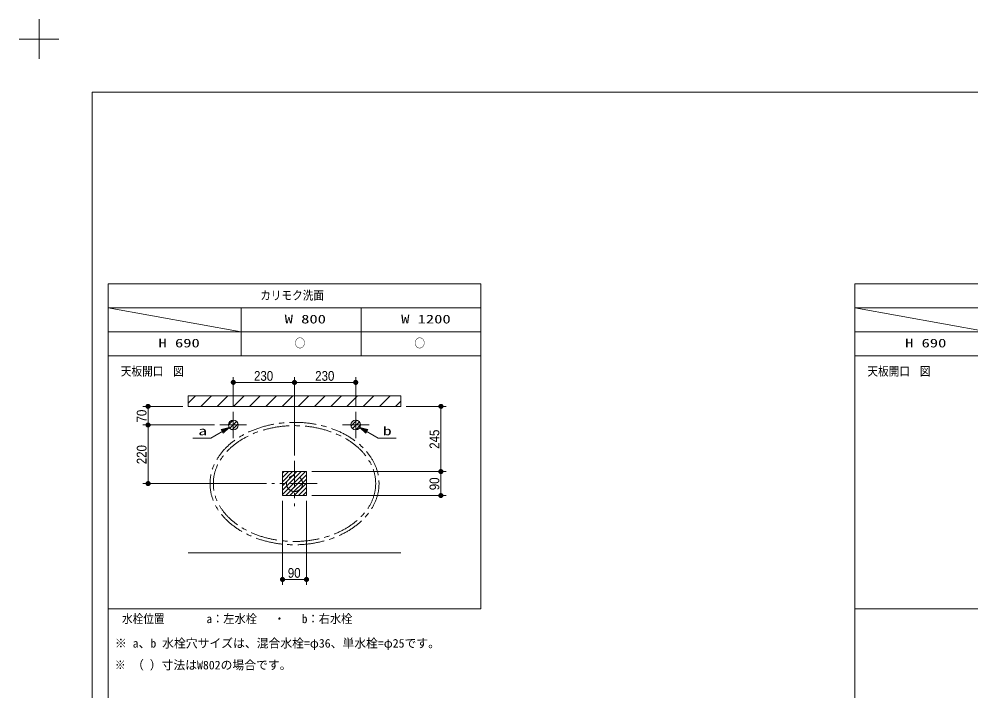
# Model space of a CAD drawing. Units: millimetres, scale not verified. Extents: x -6062 to 6062, y -3045 to 3045.
# Drawn here: x -6062 to -2486, y 521 to 3045 of the extents above; entities that cross this region are included whole.
import ezdxf
from ezdxf.enums import TextEntityAlignment as Align

# ---------------------------------------------------------------- set-up
doc = ezdxf.new("R2010")
doc.units = ezdxf.units.MM
doc.header["$LTSCALE"] = 20
doc.linetypes.add('CHAIN1', pattern=[8, 5, -1, 1, -1])
for name, color, linetype, lineweight in [('0-0_1図面枠', 7, 'Continuous', 9), ('0-1_2寸法-1', 7, 'Continuous', 9), ('0-2_0', 7, 'Continuous', 9), ('0-6_2寸法-3', 7, 'Continuous', 9), ('0-7_3一般', 7, 'Continuous', 9)]:
    doc.layers.add(name, color=color, linetype=linetype, lineweight=lineweight)
doc.styles.add('ＭＳ ゴシック', font='')
doc.styles.add('ＭＳ Ｐゴシック', font='')
doc.styles.get('ＭＳ ゴシック').set_extended_font_data('MS Gothic')
doc.styles.get('ＭＳ Ｐゴシック').set_extended_font_data('MS PGothic')

# ---------------------------------------------------------------- blocks, each defined once
blk = doc.blocks.new('グループ')
at = {"layer": '0-0_1図面枠'}
for p, q in [((-84000, 57900), (-84000, 60900)), ((-85500, 59400), (-82500, 59400))]:
    blk.add_line(p, q, dxfattribs=at)
blk = doc.blocks.new('グループ-2')
at = {"layer": '0-0_1図面枠'}
blk.add_lwpolyline([(-80000, 55400), (80000, 55400), (80000, -55400), (-80000, -55400)], close=True, dxfattribs=at)
blk = doc.blocks.new('図面枠')
at = {"layer": '0-0_1図面枠'}
for name in ['グループ', 'グループ-2']:
    blk.add_blockref(name, (0, 0), dxfattribs=at)
blk = doc.blocks.new('グループ-4')
at = {"layer": '0-0_1図面枠'}
for p, q in [((-78800, 41000), (-78800, -48600)), ((-22700, 41000), (-22700, -48600)), ((-50800, 39200), (-78800, 39200)), ((-78800, 39200), (-68800, 37400)), ((-68800, 35600), (-68800, 39200)), ((-59800, 35600), (-59800, 39200)), ((5300, 39200), (-22700, 39200)), ((-22700, 39200), (-12700, 37400)), ((-78800, 37400), (-50800, 37400)), ((-22700, 37400), (5300, 37400))]:
    blk.add_line(p, q, dxfattribs=at)
for points in [[(-78800, 41000), (-50800, 41000), (-50800, 35600), (-78800, 35600)], [(-22700, 41000), (5300, 41000), (5300, 35600), (-22700, 35600)], [(-78800, 35600), (-50800, 35600), (-50800, 16600), (-78800, 16600)], [(-22700, 35600), (5300, 35600), (5300, 16600), (-22700, 16600)]]:
    blk.add_lwpolyline(points, close=True, dxfattribs=at)
blk = doc.blocks.new('_Dot')
at = {"layer": '0-2_0'}
for p, q in [((-10, 0), (-20, 0)), ((9.78, 2), (-9.78, 2)), ((7.99, 6), (-7.99, 6)), ((9.16, -3.98), (-9.16, -3.98)), ((6, -7.98), (-6, -7.98))]:
    blk.add_line(p, q, dxfattribs=at)
for points in [[(10, 0), (9.92, 1.25), (9.69, 2.49), (9.3, 3.68), (8.76, 4.82), (8.09, 5.88), (7.29, 6.85), (6.37, 7.71), (5.36, 8.44), (4.26, 9.05), (3.09, 9.51), (1.87, 9.82), (0.63, 9.98), (-0.63, 9.98), (-1.87, 9.82), (-3.09, 9.51), (-4.26, 9.05), (-5.36, 8.44), (-6.37, 7.71), (-7.29, 6.85), (-8.09, 5.88), (-8.76, 4.82), (-9.3, 3.68), (-9.69, 2.49), (-9.92, 1.25), (-10, 0), (0, 0)], [(-10, 0), (-9.92, -1.25), (-9.69, -2.49), (-9.3, -3.68), (-8.76, -4.82), (-8.09, -5.88), (-7.29, -6.85), (-6.37, -7.71), (-5.36, -8.44), (-4.26, -9.05), (-3.09, -9.51), (-1.87, -9.82), (-0.63, -9.98), (0.63, -9.98), (1.87, -9.82), (3.09, -9.51), (4.26, -9.05), (5.36, -8.44), (6.37, -7.71), (7.29, -6.85), (8.09, -5.88), (8.76, -4.82), (9.3, -3.68), (9.69, -2.49), (9.92, -1.25), (10, 0), (0, 0)]]:
    blk.add_lwpolyline(points, close=True, dxfattribs=at)

msp = doc.modelspace()

# ---------------------------------------------------------------- linework, layer by layer
at = {"layer": '0-1_2寸法-1'}
for p, q in [((-5257.5, 1590), (-5257.5, 1700)), ((-5027.5, 1405), (-5027.5, 1700)), ((-5027.5, 1405), (-5027.5, 1700)), ((-4797.5, 1590), (-4797.5, 1700)), ((-5042.51, 1680), (-5242.49, 1680)), ((-5012.49, 1680), (-4812.51, 1680)), ((-5447.5, 1590), (-5597.5, 1590)), ((-5577.5, 1535.01), (-5577.5, 1574.99)), ((-4607.5, 1590), (-4457.5, 1590)), ((-4477.5, 1360.01), (-4477.5, 1574.99)), ((-5327.5, 1520), (-5597.5, 1520)), ((-5327.5, 1520), (-5597.5, 1520)), ((-5577.5, 1504.99), (-5577.5, 1315.01)), ((-4962.5, 1345), (-4457.5, 1345)), ((-4962.5, 1345), (-4457.5, 1345)), ((-4477.5, 1270.01), (-4477.5, 1329.99)), ((-5132.5, 1300), (-5597.5, 1300)), ((-4962.5, 1255), (-4457.5, 1255)), ((-5072.5, 1235), (-5072.5, 920)), ((-4982.5, 1235), (-4982.5, 920)), ((-4997.51, 940), (-5057.49, 940))]:
    msp.add_line(p, q, dxfattribs=at)
at = {"layer": '0-6_2寸法-3'}
for p, q in [((-5281.06, 1503.03), (-5302.84, 1503.03)), ((-5277.06, 1507.03), (-5287.91, 1507.03)), ((-4767.53, 1507.42), (-4778.2, 1507.42)), ((-4751.8, 1503.42), (-4774.06, 1503.42)), ((-5285.06, 1499.03), (-5300.83, 1499.03)), ((-5289.06, 1495.03), (-5298.52, 1495.03)), ((-5293.06, 1491.03), (-5296.21, 1491.03)), ((-4754.02, 1499.42), (-4769.92, 1499.42)), ((-4756.23, 1495.42), (-4765.77, 1495.42)), ((-4758.45, 1491.42), (-4761.63, 1491.42))]:
    msp.add_line(p, q, dxfattribs=at)
for points in [[(-5273.09, 1511), (-5342.36, 1471.01), (-5409, 1471.01)], [(-4781.91, 1511), (-4712.64, 1471.01), (-4646, 1471.01)]]:
    msp.add_lwpolyline(points, dxfattribs=at)
for points in [[(-5303.1, 1502.96), (-5273.09, 1511), (-5295.06, 1489.03)], [(-5303.1, 1502.96), (-5273.09, 1511), (-5295.06, 1489.03)], [(-4759.56, 1489.42), (-4781.91, 1511), (-4751.76, 1503.48)], [(-4759.56, 1489.42), (-4781.91, 1511), (-4751.76, 1503.48)]]:
    msp.add_lwpolyline(points, close=True, dxfattribs=at)
at = {"layer": '0-7_3一般'}
for p, q in [((-5427.5, 1602.56), (-5400.06, 1630)), ((-5379.1, 1590), (-5339.1, 1630)), ((-5318.14, 1590), (-5278.14, 1630)), ((-5257.18, 1590), (-5217.18, 1630)), ((-5196.22, 1590), (-5156.22, 1630)), ((-5135.26, 1590), (-5095.26, 1630)), ((-5074.3, 1590), (-5034.3, 1630)), ((-5013.34, 1590), (-4973.34, 1630)), ((-4952.38, 1590), (-4912.38, 1630)), ((-4891.42, 1590), (-4851.42, 1630)), ((-4830.46, 1590), (-4790.46, 1630)), ((-4769.5, 1590), (-4729.5, 1630)), ((-4708.54, 1590), (-4668.54, 1630)), ((-4647.58, 1590), (-4627.5, 1610.08)), ((-4627.5, 1590), (-5427.5, 1590)), ((-5275.5, 1520), (-5257.5, 1538)), ((-5271.13, 1508.37), (-5245.87, 1533.63)), ((-5261.12, 1502.38), (-5239.88, 1523.62)), ((-4815.12, 1516.38), (-4793.88, 1537.62)), ((-4809.13, 1506.37), (-4783.87, 1531.63)), ((-4797.5, 1502), (-4779.5, 1520)), ((-5072.5, 1339), (-5066.5, 1345)), ((-5072.5, 1323), (-5050.5, 1345)), ((-5072.5, 1307), (-5034.5, 1345)), ((-5072.5, 1291), (-5018.5, 1345)), ((-5072.5, 1275), (-5002.5, 1345)), ((-5072.5, 1259), (-4986.5, 1345)), ((-5060.5, 1255), (-4982.5, 1333)), ((-5044.5, 1255), (-4982.5, 1317)), ((-5028.5, 1255), (-4982.5, 1301)), ((-5012.5, 1255), (-4982.5, 1285)), ((-4996.5, 1255), (-4982.5, 1269)), ((-4627.5, 1040), (-5427.5, 1040)), ((-4627.5, 1040), (-5427.5, 1040))]:
    msp.add_line(p, q, dxfattribs=at)
at = {"layer": '0-7_3一般', "linetype": 'CHAIN1'}
for p, q in [((-5257.5, 1570), (-5257.5, 1470)), ((-4797.5, 1470), (-4797.5, 1570)), ((-5207.5, 1520), (-5307.5, 1520)), ((-4847.5, 1520), (-4747.5, 1520)), ((-5027.5, 1385), (-5027.5, 1215)), ((-4942.5, 1300), (-5112.5, 1300))]:
    msp.add_line(p, q, dxfattribs=at)
at = {"layer": '0-7_3一般'}
for points in [[(-5427.5, 1630), (-4627.5, 1630), (-4627.5, 1590), (-5427.5, 1590)], [(-5072.5, 1345), (-4982.5, 1345), (-4982.5, 1255), (-5072.5, 1255)], [(-5072.5, 1345), (-4982.5, 1345), (-4982.5, 1255), (-5072.5, 1255)]]:
    msp.add_lwpolyline(points, close=True, dxfattribs=at)
for centre in [(-5257.5, 1520), (-5257.5, 1520), (-4797.5, 1520), (-4797.5, 1520)]:
    msp.add_circle(centre, 18, dxfattribs=at)
at = {"layer": '0-7_3一般', "linetype": 'CHAIN1'}
msp.add_circle((-5027.5, 1300), 30, dxfattribs=at)
for major_axis, ratio in [((317.5, 0), 0.724409), ((305, 0), 0.713115)]:
    msp.add_ellipse((-5027.5, 1300), major_axis=major_axis, ratio=ratio, dxfattribs=at)

# ---------------------------------------------------------------- block references
at = {"layer": '0-0_1図面枠', "xscale": 0.05, "yscale": 0.05}
for name in ['図面枠', 'グループ-4']:
    msp.add_blockref(name, (-1787.5, 0), dxfattribs=at)
at = {"layer": '0-1_2寸法-1', "xscale": 0.7503418, "yscale": 0.7503418}
for p, rotation in [((-5257.5, 1680), 180), ((-5027.5, 1680), 180), ((-5577.5, 1590), 90), ((-4477.5, 1590), 90), ((-5577.5, 1520), 270), ((-5577.5, 1520), 90), ((-4477.5, 1345), 270), ((-4477.5, 1345), 90), ((-5577.5, 1300), 270), ((-4477.5, 1255), 270), ((-5072.5, 940), 180)]:
    msp.add_blockref('_Dot', p, dxfattribs=dict(at, rotation=rotation))
for p in [(-5027.5, 1680), (-4797.5, 1680), (-4982.5, 940)]:
    msp.add_blockref('_Dot', p, dxfattribs=at)

# ---------------------------------------------------------------- texts
at = {"layer": '0-0_1図面枠', "style": 'ＭＳ ゴシック'}
for s, width, p in [('カリモク洗面', 0.9, (-5156.39, 1980.86)), ('W 800', 1.4, (-5064.45, 1891.74)), ('W 1200', 1.4, (-4626.75, 1891.74)), ('H 690', 1.4, (-5538.49, 1801.74)), ('○', 0.9, (-5027.09, 1801.25)), ('○', 0.9, (-4577.09, 1801.25)), ('H 690', 1.4, (-2733.49, 1801.74)), ('天板開口', 0.9, (-5680, 1695.64)), ('図', 0.9, (-5483.27, 1695.64)), ('天板開口', 0.9, (-2875, 1695.64)), ('図', 0.9, (-2678.27, 1695.64)), ('水栓位置', 0.9, (-5675.58, 765.88)), ('a：左水栓\u3000 ・\u3000 b：右水栓', 0.95, (-5358.23, 765.88)), ('※', 0.9, (-5702.1, 592.08))]:
    msp.add_text(s, height=32.55, dxfattribs=dict(at, width=width)).set_placement(p, align=Align.BOTTOM_LEFT)
for s, p in [('※ a、b 水栓穴サイズは、混合水栓=φ36、単水栓=φ25です。', (-5702.1, 673.88)), ('（ ）寸法はW802の場合です。', (-5637.93, 592.08))]:
    msp.add_text(s, height=32.55, dxfattribs=at).set_placement(p, align=Align.BOTTOM_LEFT)
at = {"layer": '0-1_2寸法-1', "style": 'ＭＳ Ｐゴシック', "width": 0.9}
for s, p in [('230', (-5179.78, 1675.04)), ('230', (-4949.78, 1675.04)), ('90', (-5052.58, 935.04))]:
    msp.add_text(s, height=36.66, dxfattribs=at).set_placement(p, align=Align.BOTTOM_LEFT)
for s, p in [('70', (-5572.54, 1529.63)), ('245', (-4472.44, 1430.61)), ('220', (-5572.54, 1372.72)), ('90', (-4472.54, 1274.92))]:
    msp.add_text(s, height=36.66, rotation=90, dxfattribs=at).set_placement(p, align=Align.BOTTOM_LEFT)
at = {"layer": '0-6_2寸法-3', "style": 'ＭＳ ゴシック', "width": 1.5}
for s, p in [('a', (-5389.17, 1471.66)), ('b', (-4695.49, 1471.66))]:
    msp.add_text(s, height=32.55, dxfattribs=at).set_placement(p, align=Align.BOTTOM_LEFT)

doc.saveas('drawing.dxf')
